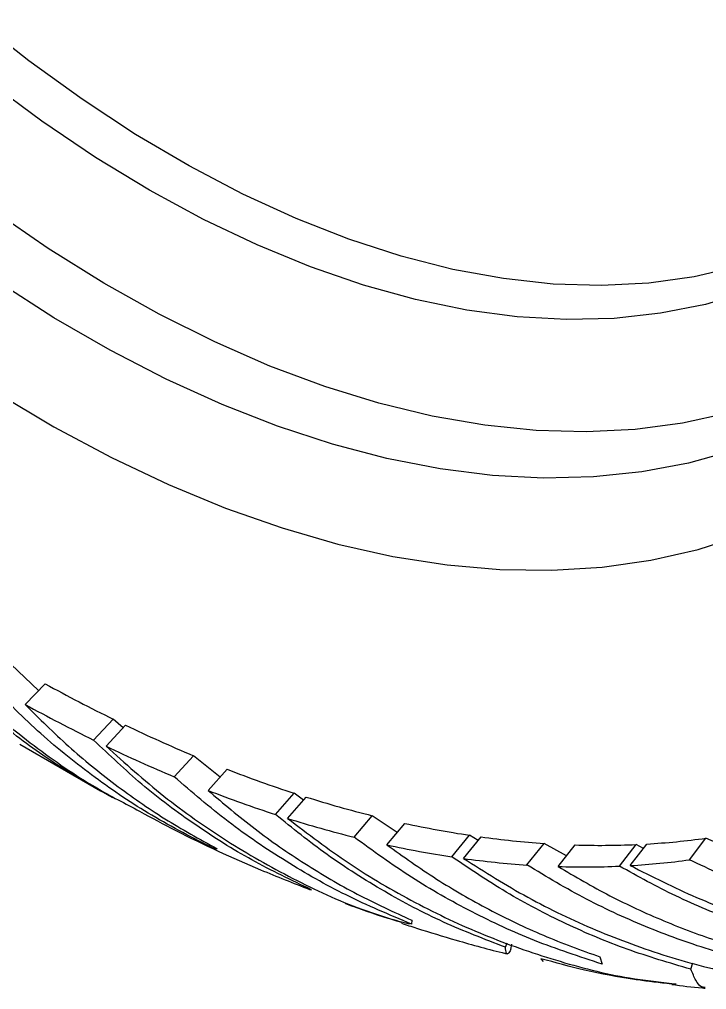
# Model space of a CAD drawing. Header units: millimetres. Extents: x 0 to 597, y 0 to 420.
# Drawn here: x 216.11 to 219.91, y 73.96 to 79.33 of the extents above; entities that cross this region are included whole.
import ezdxf

# ---------------------------------------------------------------- set-up
doc = ezdxf.new("R2010")
doc.units = ezdxf.units.MM

msp = doc.modelspace()

# ---------------------------------------------------------------- linework, layer by layer
at = {"color": 7, "linetype": 'Continuous', "lineweight": 25}
for p, q in [((216.214, 75.6164), (216.0622, 75.7608)), ((216.1397, 75.54), (216.2508, 75.6542)), ((216.5186, 75.3428), (216.6274, 75.4581)), ((216.6813, 75.4099), (216.6274, 75.4581)), ((216.5871, 75.3096), (216.6955, 75.425)), ((216.1099, 75.3209), (216.5573, 75.0622)), ((216.964, 75.1402), (217.0703, 75.2567)), ((217.2173, 75.1377), (217.0703, 75.2567)), ((217.1516, 75.0646), (217.2567, 75.1815)), ((217.5241, 74.9317), (217.6271, 75.0493)), ((217.5912, 74.9102), (217.6938, 75.028)), ((217.6785, 75.0105), (217.6271, 75.0493)), ((217.9587, 74.8065), (218.0591, 74.9249)), ((218.1969, 74.8314), (218.0591, 74.9249)), ((218.1405, 74.764), (218.2399, 74.8826)), ((218.4995, 74.6979), (218.5968, 74.817)), ((218.5638, 74.6887), (218.6608, 74.8077)), ((218.644, 74.7872), (218.5968, 74.817)), ((219.8134, 74.6815), (219.9031, 74.8006)), ((220.009, 74.755), (219.9031, 74.8006)), ((218.9147, 74.6526), (219.0096, 74.7719)), ((219.1337, 74.7032), (219.0096, 74.7719)), ((219.0872, 74.6441), (219.181, 74.7634)), ((219.4257, 74.6462), (219.5176, 74.7655)), ((219.486, 74.6493), (219.5776, 74.7686)), ((219.5591, 74.7445), (219.5176, 74.7655)), ((217.2008, 74.7422), (217.1869, 74.741)), ((217.7125, 74.5172), (217.7233, 74.5158)), ((217.9122, 74.4383), (217.9111, 74.4412)), ((217.9111, 74.4411), (217.9722, 74.4183)), ((218.2785, 74.3471), (218.2766, 74.326)), ((218.7957, 74.1981), (218.8042, 74.2224)), ((218.8261, 74.1856), (218.8307, 74.2142)), ((218.9909, 74.1349), (219.0048, 74.1192)), ((219.3183, 74.1448), (219.3299, 74.105)), ((219.8214, 74.0767), (219.8314, 74.1127))]:
    msp.add_line(p, q, dxfattribs=at)
at = {"color": 7, "linetype": 'Continuous', "lineweight": 25, "flags": 128}
for points in [[(220.0817, 77.96), (219.8392, 77.9035), (219.5875, 77.8684), (219.3274, 77.855), (219.0596, 77.8631), (218.7851, 77.893), (218.5047, 77.9443), (218.2194, 78.017), (217.93, 78.1108), (217.6375, 78.2255), (217.3428, 78.3606), (217.0468, 78.5157), (216.7506, 78.6904), (216.455, 78.8841), (216.161, 79.096), (215.8696, 79.3257)], [(220.1385, 77.8214), (219.9008, 77.7508), (219.6534, 77.7015), (219.397, 77.6736), (219.1325, 77.6674), (218.8606, 77.6827), (218.5824, 77.7196), (218.2985, 77.7779), (218.01, 77.8575), (217.7177, 77.9581), (217.4226, 78.0793), (217.1255, 78.2208), (216.8275, 78.3822), (216.5294, 78.5629), (216.2322, 78.7624), (215.9368, 78.9801)], [(220.0274, 77.1497), (219.7745, 77.0939), (219.5127, 77.0592), (219.2426, 77.0459), (218.9649, 77.0538), (218.6807, 77.083), (218.3905, 77.1334), (218.0953, 77.2049), (217.796, 77.2972), (217.4933, 77.4101), (217.1882, 77.5432), (216.8816, 77.6962), (216.5743, 77.8687), (216.2672, 78.0601), (215.9611, 78.2698)], [(220.0575, 76.9438), (219.8082, 76.8738), (219.5493, 76.8249), (219.2817, 76.7973), (219.006, 76.7909), (218.7232, 76.806), (218.4338, 76.8423), (218.1389, 76.8999), (217.8392, 76.9785), (217.5356, 77.0779), (217.2289, 77.1978), (216.92, 77.338), (216.6098, 77.4979), (216.2991, 77.6772), (215.9889, 77.8754)], [(215.9804, 77.2632), (216.2985, 77.0743), (216.6165, 76.9046), (216.9334, 76.7546), (217.2484, 76.6246), (217.5606, 76.515), (217.8693, 76.4261), (218.1735, 76.3581), (218.4725, 76.3113), (218.7654, 76.2857), (219.0515, 76.2814), (219.3299, 76.2984), (219.6, 76.3367), (219.861, 76.3962), (220.1122, 76.4768)]]:
    msp.add_lwpolyline(points, dxfattribs=at)
at = {"color": 7, "linetype": 'Continuous', "lineweight": 25}
for centre, radius, start, end in [((220.579, 83.5072), 8.9668, 241.1386, 243.85209), ((220.4881, 83.4293), 9.0082, 241.13751, 243.85434), ((220.2167, 82.7632), 8.1392, 244.36605, 247.25857), ((220.1136, 82.6563), 8.1493, 244.35833, 247.2642), ((219.8361, 81.8247), 7.1264, 248.7797, 251.94202), ((219.7395, 81.7283), 7.1486, 248.77576, 251.94669), ((219.6124, 81.1266), 6.3932, 252.53615, 255.93883), ((219.5278, 81.068), 6.4552, 252.54159, 255.93136), ((219.43, 80.3471), 5.5925, 257.7134, 261.4325), ((219.3515, 79.8074), 5.0472, 262.1337, 266.115), ((219.3403, 78.8522), 4.0905, 273.3253, 277.9074), ((219.34, 80.2736), 5.6387, 257.7174, 261.4275), ((219.3215, 79.2255), 4.4643, 268.1972, 272.5178), ((219.258, 79.7099), 5.069, 262.1293, 266.1167), ((219.2285, 79.13), 4.4882, 268.1949, 272.5176), ((219.2475, 78.7539), 4.1116, 273.3259, 277.9112)]:
    msp.add_arc(centre, radius, start, end, dxfattribs=at)
for points, knots in [([(216.625, 75.0238), (216.5197, 75.0833), (216.3096, 75.2021), (216.0165, 75.4186), (215.7438, 75.6563), (215.5817, 75.8355), (215.5024, 75.9233)], [0, 0, 0, 0, 0.250637, 0.500169, 0.755313, 1, 1, 1, 1]), ([(215.571, 75.879), (215.6672, 75.7776), (215.8603, 75.5743), (216.1855, 75.3088), (216.4892, 75.0972), (216.6929, 74.9917), (216.7727, 74.9505)], [0, 0, 0, 0, 0.273961, 0.549533, 0.823632, 1, 1, 1, 1]), ([(217.1869, 74.741), (217.07, 74.8008), (216.8411, 74.9178), (216.5214, 75.1341), (216.2217, 75.373), (216.0406, 75.5559), (215.9501, 75.6473)], [0, 0, 0, 0, 0.255321, 0.500303, 0.750163, 1, 1, 1, 1]), ([(216.1397, 75.54), (216.2186, 75.4616), (216.3764, 75.3046), (216.6359, 75.0948), (216.9092, 74.9035), (217.1036, 74.796), (217.2008, 74.7422)], [0, 0, 0, 0, 0.249912, 0.499811, 0.749982, 1, 1, 1, 1]), ([(217.7233, 74.5158), (217.6124, 74.5684), (217.3911, 74.6735), (217.078, 74.8712), (216.7837, 75.0914), (216.6057, 75.2602), (216.5186, 75.3428)], [0, 0, 0, 0, 0.250636, 0.50017, 0.75531, 1, 1, 1, 1]), ([(216.5871, 75.3096), (216.6919, 75.2154), (216.9021, 75.0265), (217.2493, 74.7827), (217.6157, 74.5743), (217.9408, 74.4234), (218.1477, 74.3589), (218.2217, 74.3358)], [0, 0, 0, 0, 0.219996, 0.441285, 0.661391, 0.878838, 1, 1, 1, 1]), ([(218.2766, 74.326), (218.1546, 74.3771), (217.9157, 74.4774), (217.5779, 74.6701), (217.2582, 74.8867), (217.0621, 75.0557), (216.964, 75.1402)], [0, 0, 0, 0, 0.255319, 0.500303, 0.750163, 1, 1, 1, 1]), ([(217.1516, 75.0646), (217.2368, 74.9923), (217.4074, 74.8476), (217.6842, 74.6575), (217.9733, 74.4867), (218.1768, 74.3936), (218.2785, 74.3471)], [0, 0, 0, 0, 0.249919, 0.499816, 0.749988, 1, 1, 1, 1]), ([(216.7723, 74.9497), (216.839, 74.9138), (217.0601, 74.795), (217.3733, 74.6516), (217.6221, 74.5529), (217.7125, 74.517)], [0, 0, 0, 0, 0.215879, 0.715255, 1, 1, 1, 1]), ([(218.7957, 74.1981), (218.6805, 74.2423), (218.4506, 74.3305), (218.1214, 74.5042), (217.8092, 74.7016), (217.6178, 74.856), (217.5241, 74.9317)], [0, 0, 0, 0, 0.250636, 0.500166, 0.75531, 1, 1, 1, 1]), ([(217.5912, 74.9102), (217.703, 74.8252), (217.9272, 74.6548), (218.2926, 74.4407), (218.6741, 74.2606), (219.0714, 74.122), (219.4196, 74.0316), (219.6378, 74.0068), (219.7163, 73.9978)], [0, 0, 0, 0, 0.180062, 0.361181, 0.541333, 0.71931, 0.898991, 1, 1, 1, 1]), ([(219.3299, 74.105), (219.2043, 74.146), (218.9582, 74.2264), (218.6064, 74.3905), (218.2711, 74.5795), (218.0628, 74.7308), (217.9587, 74.8065)], [0, 0, 0, 0, 0.255317, 0.500298, 0.75016, 1, 1, 1, 1]), ([(218.1405, 74.764), (218.2309, 74.6995), (218.4116, 74.5704), (218.702, 74.4046), (219.0033, 74.2587), (219.2133, 74.1828), (219.3183, 74.1448)], [0, 0, 0, 0, 0.24992, 0.499814, 0.749987, 1, 1, 1, 1]), ([(219.8214, 74.0767), (219.7032, 74.1111), (219.4674, 74.1798), (219.1262, 74.3248), (218.8004, 74.4944), (218.5984, 74.6311), (218.4995, 74.6979)], [0, 0, 0, 0, 0.250638, 0.50017, 0.755312, 1, 1, 1, 1]), ([(218.5638, 74.6887), (218.6809, 74.6149), (218.9158, 74.4668), (219.2944, 74.2874), (219.6867, 74.1427), (220.0917, 74.0389), (220.5098, 73.9725), (220.7941, 73.9668), (220.9386, 73.964)], [0, 0, 0, 0, 0.166043, 0.333058, 0.499185, 0.663303, 0.828993, 1, 1, 1, 1]), ([(220.3263, 74.0824), (220.1986, 74.1119), (219.9483, 74.1698), (219.5871, 74.3008), (219.2406, 74.4573), (219.0233, 74.5875), (218.9147, 74.6526)], [0, 0, 0, 0, 0.255319, 0.500299, 0.750158, 1, 1, 1, 1]), ([(219.0872, 74.6441), (219.1813, 74.5888), (219.3696, 74.4783), (219.6696, 74.341), (219.9791, 74.2239), (220.1931, 74.1675), (220.3, 74.1393)], [0, 0, 0, 0, 0.24992, 0.499816, 0.749987, 1, 1, 1, 1]), ([(220.7803, 74.1541), (220.6606, 74.1775), (220.4217, 74.2243), (220.073, 74.3366), (219.738, 74.474), (219.5283, 74.5896), (219.4257, 74.6462)], [0, 0, 0, 0, 0.250637, 0.500169, 0.75531, 1, 1, 1, 1]), ([(219.486, 74.6493), (219.6066, 74.5883), (219.8486, 74.4661), (220.2352, 74.3261), (220.6333, 74.221), (221.0411, 74.1567), (221.4595, 74.1301), (221.7411, 74.1509), (221.8842, 74.1615)], [0, 0, 0, 0, 0.166043, 0.333058, 0.499184, 0.663302, 0.828993, 1, 1, 1, 1]), ([(221.2464, 74.2585), (221.1181, 74.2755), (220.8667, 74.3088), (220.5009, 74.4027), (220.148, 74.5226), (219.9249, 74.6285), (219.8134, 74.6815)], [0, 0, 0, 0, 0.25532, 0.500299, 0.750158, 1, 1, 1, 1]), ([(218.265, 74.3259), (218.2256, 74.336), (218.1058, 74.3666), (217.99, 74.4095), (217.9122, 74.4383)], [0, 0, 0, 0, 0.328759, 1, 1, 1, 1]), ([(218.2201, 74.3311), (218.2482, 74.3218), (218.3477, 74.2887), (218.5401, 74.232), (218.7079, 74.1841), (218.8026, 74.1624), (218.8063, 74.1616)], [0, 0, 0, 0, 0.147568, 0.522538, 0.981572, 1, 1, 1, 1]), ([(218.8261, 74.1856), (218.8208, 74.176), (218.8101, 74.1571), (218.7993, 74.1623), (218.7969, 74.1862), (218.7957, 74.1981)], [0, 0, 0, 0, 0.339376, 0.672329, 1, 1, 1, 1]), ([(219.7404, 73.9933), (219.7228, 73.9948), (219.6734, 73.9988), (219.596, 74.008), (219.4437, 74.0289), (219.2417, 74.0659), (219.0712, 74.1128), (218.9909, 74.1349)], [0, 0, 0, 0, 0.069482, 0.19461, 0.305961, 0.673164, 1, 1, 1, 1]), ([(219.8998, 73.9751), (219.8928, 73.9759), (219.8746, 73.9777), (219.8475, 74.0107), (219.83, 74.0548), (219.8214, 74.0767)], [0, 0, 0, 0, 0.2423989, 0.6242276, 1, 1, 1, 1]), ([(219.7156, 73.993), (219.7712, 73.9854), (219.8315, 73.977), (219.8946, 73.9724), (219.8996, 73.9721)], [0, 0, 0, 0, 0.920976, 1, 1, 1, 1])]:
    msp.add_open_spline(points, degree=3, knots=knots, dxfattribs=at)

doc.saveas('drawing.dxf')
